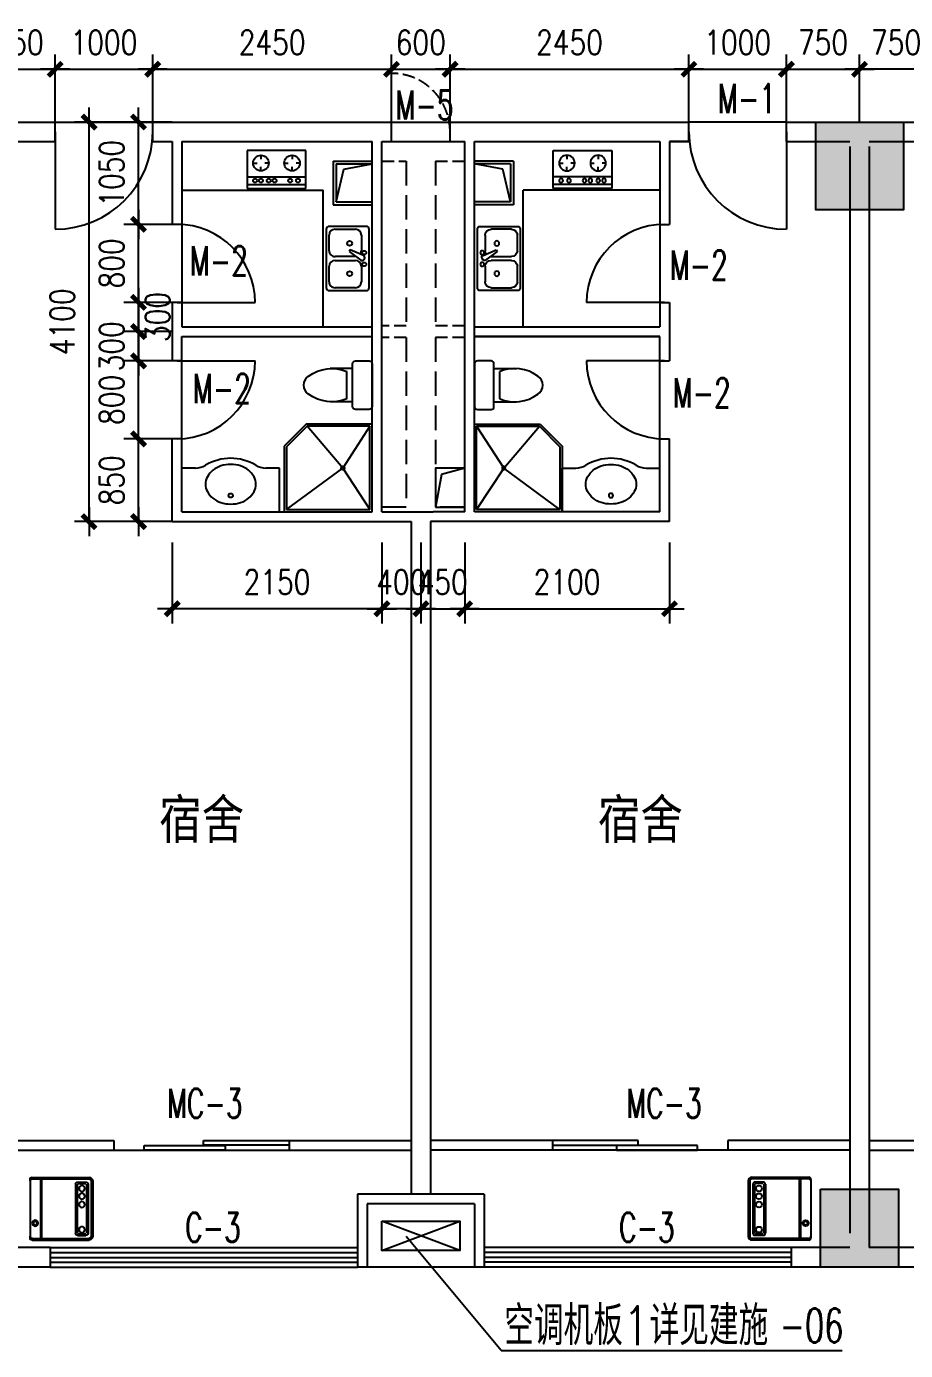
# Model space of a CAD drawing. Extents: x -357449 to -117302, y 127569 to 244935.
# Drawn here: x -304815 to -295799, y 206586 to 220173 of the extents above; entities that cross this region are included whole.
import ezdxf
from ezdxf.enums import TextEntityAlignment as Align

# ---------------------------------------------------------------- set-up
doc = ezdxf.new("R2010")
doc.units = 0
doc.header["$MEASUREMENT"] = 0
doc.linetypes.add('DASH', pattern=[0.35, 0.25, -0.1])
doc.layers.get('0').update_dxf_attribs({"linetype": 'CONTINUOUS'})
doc.layers.get('DEFPOINTS').update_dxf_attribs({"linetype": 'CONTINUOUS'})
for name, color, linetype in [('1', 8, 'CONTINUOUS'), ('COLUMN', 4, 'CONTINUOUS'), ('DIM', 7, 'CONTINUOUS'), ('F', 31, 'CONTINUOUS'), ('JAJU', 8, 'CONTINUOUS'), ('WALL', 1, 'CONTINUOUS'), ('WINDOW', 4, 'CONTINUOUS'), ('WINDOWS', 4, 'CONTINUOUS'), ('阳台', 4, 'CONTINUOUS')]:
    doc.layers.add(name, color=color, linetype=linetype)
doc.layers.add('AXIS', color=3, linetype='CONTINUOUS', lineweight=9)
doc.styles.add('_HZTXT', font='txt.shx', dxfattribs={"bigfont": 'fs.shx'})
doc.styles.add('CHINA', font='SimSun.ttf', dxfattribs={"width": 0.85, "height": 150})
doc.styles.add('DIM_FONT', font='SIMPLEX.shx', dxfattribs={"width": 0.8})
doc.styles.add('FS', font='txt.shx', dxfattribs={"width": 0.66, "height": 150, "bigfont": 'fs.shx'})
doc.dimstyles.new('DIMN-200', dxfattribs={"dimtxt": 300, "dimasz": 1, "dimexe": 250, "dimexo": 0, "dimgap": 150, "dimtad": 1, "dimdec": 0, "dimdsep": 46, "dimtxsty": 'DIM_FONT', "dimblk": '_DIMX', "dimcen": 2.5, "dimclrd": 256, "dimclre": 256, "dimclrt": 4, "dimadec": 0, "dimazin": 0, "dimtfac": 1, "dimtdec": 0, "dimtix": 1, "dimtmove": 2, "dimatfit": 3, "dimldrblk": '_DIMX', "dimfxl": 0, "dimtolj": 1, "dimtzin": 0, "dimarcsym": 0})
doc.dimstyles.get("Standard").update_dxf_attribs({"dimtxt": 375, "dimasz": 1, "dimexe": 150, "dimexo": 0, "dimgap": 200, "dimtad": 1, "dimdec": 0, "dimzin": 0, "dimdsep": 46, "dimtxsty": 'DIM_FONT', "dimblk1": '_DIMX', "dimblk2": '_DIMX', "dimsah": 1, "dimcen": 200, "dimclrd": 256, "dimclre": 256, "dimclrt": 4, "dimadec": 0, "dimazin": 0, "dimtfac": 1, "dimtdec": 0, "dimtix": 1, "dimtmove": 2, "dimatfit": 3, "dimldrblk": '_DIMX', "dimfxl": 0, "dimtolj": 1, "dimtzin": 0, "dimarcsym": 0})

# ---------------------------------------------------------------- blocks, each defined once
blk = doc.blocks.new('_DIMX')
blk.add_line((-150, 0), (150, 0))
at = {"const_width": 50}
blk.add_lwpolyline([(-70, -70), (70, 70)], dxfattribs=at)
blk = doc.blocks.new('*D103')
at = {"linetype": 'ByBlock'}
for p, q in [((-291504, 215272), (-291504, 214443)), ((-291104, 215272), (-291104, 214443)), ((-291505, 214593), (-291506, 214593)), ((-291104, 214593), (-291504, 214593)), ((-291103, 214593), (-291102, 214593))]:
    blk.add_line(p, q, dxfattribs=at)
at = {"layer": 'DEFPOINTS', "color": 0, "linetype": 'ByBlock'}
for p in [(-291504, 215272), (-291104, 215272), (-291504, 214593)]:
    blk.add_point(p, dxfattribs=at)
at = {"linetype": 'ByBlock'}
blk.add_blockref('_DIMX', (-291504, 214593), dxfattribs=at)
at = {"linetype": 'ByBlock', "rotation": 180}
blk.add_blockref('_DIMX', (-291104, 214593), dxfattribs=at)
at = {"color": 4, "linetype": 'ByBlock', "insert": (-291304, 214868), "char_height": 250, "attachment_point": 5, "style": 'DIM_FONT'}
blk.add_mtext('\\A1;400', dxfattribs=at)
blk = doc.blocks.new('*D104')
at = {"linetype": 'ByBlock'}
for p, q in [((-291104, 215272), (-291104, 214443)), ((-290654, 215272), (-290654, 214443)), ((-291105, 214593), (-291106, 214593)), ((-291104, 214593), (-290654, 214593)), ((-290653, 214593), (-290652, 214593))]:
    blk.add_line(p, q, dxfattribs=at)
at = {"layer": 'DEFPOINTS', "color": 0, "linetype": 'ByBlock'}
for p in [(-291104, 215272), (-290654, 215272), (-290654, 214593)]:
    blk.add_point(p, dxfattribs=at)
at = {"linetype": 'ByBlock'}
blk.add_blockref('_DIMX', (-291104, 214593), dxfattribs=at)
at = {"linetype": 'ByBlock', "rotation": 180}
blk.add_blockref('_DIMX', (-290654, 214593), dxfattribs=at)
at = {"color": 4, "linetype": 'ByBlock', "insert": (-290879, 214868), "char_height": 250, "attachment_point": 5, "style": 'DIM_FONT'}
blk.add_mtext('\\A1;450', dxfattribs=at)
blk = doc.blocks.new('*D110')
at = {"linetype": 'ByBlock'}
for p, q in [((-291404, 219587), (-291404, 220279)), ((-290804, 219587), (-290804, 220279)), ((-291405, 220129), (-291406, 220129)), ((-291404, 220129), (-290804, 220129)), ((-290803, 220129), (-290802, 220129))]:
    blk.add_line(p, q, dxfattribs=at)
at = {"layer": 'DEFPOINTS', "color": 0, "linetype": 'ByBlock'}
for p in [(-290804, 220129), (-291404, 219587), (-290804, 219587)]:
    blk.add_point(p, dxfattribs=at)
at = {"linetype": 'ByBlock'}
blk.add_blockref('_DIMX', (-291404, 220129), dxfattribs=at)
at = {"linetype": 'ByBlock', "rotation": 180}
blk.add_blockref('_DIMX', (-290804, 220129), dxfattribs=at)
at = {"color": 4, "linetype": 'ByBlock', "insert": (-291104, 220404), "char_height": 250, "attachment_point": 5, "style": 'DIM_FONT'}
blk.add_mtext('\\A1;600', dxfattribs=at)
blk = doc.blocks.new('A$C5E2968BE')
for p, q in [((0, 606), (0, 38)), ((16, 606), (16, 38)), ((622, 643), (38, 643)), ((622, 627), (38, 627)), ((48, 573), (48, 70)), ((64, 573), (64, 70)), ((155, 595), (70, 595)), ((155, 579), (70, 579)), ((161, 573), (161, 70)), ((177, 573), (177, 70)), ((525, 627), (525, 16)), ((536, 627), (536, 16)), ((643, 622), (643, 21)), ((622, 16), (38, 16)), ((622, 0), (38, 0)), ((155, 64), (70, 64)), ((155, 48), (70, 48))]:
    blk.add_line(p, q)
for centre, radius in [((111, 529), 30), ((111, 449), 30), ((111, 364), 30), ((590, 173), 30), ((590, 173), 19.3), ((111, 106), 30)]:
    blk.add_circle(centre, radius)
for centre, radius, start, end in [((38, 606), 37.5, 90, 180), ((38, 606), 21.4, 90, 180), ((70, 573), 21.4, 90, 180), ((155, 573), 21.4, 0, 90), ((622, 622), 21.4, 0, 90), ((622, 606), 21.4, 0, 90), ((38, 38), 37.5, 180, 270), ((38, 38), 21.4, 180, 270), ((70, 70), 21.4, 180, 270), ((155, 70), 21.4, 270, 0), ((622, 38), 21.4, 270, 0), ((622, 21), 21.4, 270, 0)]:
    blk.add_arc(centre, radius, start, end)
blk = doc.blocks.new('*D370')
at = {"linetype": 'ByBlock'}
for p, q in [((-293654, 219587), (-294149, 219587)), ((-293999, 218538), (-293999, 219586)), ((-293654, 218537), (-294149, 218537))]:
    blk.add_line(p, q, dxfattribs=at)
at = {"layer": 'DEFPOINTS', "color": 0, "linetype": 'ByBlock'}
for p in [(-293999, 219587), (-293654, 219587), (-293654, 218537)]:
    blk.add_point(p, dxfattribs=at)
at = {"linetype": 'ByBlock'}
for p, rotation in [((-293999, 219587), 90), ((-293999, 218537), 270)]:
    blk.add_blockref('_DIMX', p, dxfattribs=dict(at, rotation=rotation))
at = {"color": 4, "linetype": 'ByBlock', "insert": (-294274, 219062), "char_height": 250, "attachment_point": 5, "rotation": 90, "style": 'DIM_FONT'}
blk.add_mtext('\\A1;1050', dxfattribs=at)
blk = doc.blocks.new('*D101')
at = {"linetype": 'ByBlock'}
for p, q in [((-293654, 219587), (-294657, 219587)), ((-294507, 215488), (-294507, 219586)), ((-293654, 215487), (-294657, 215487))]:
    blk.add_line(p, q, dxfattribs=at)
at = {"layer": 'DEFPOINTS', "color": 0, "linetype": 'ByBlock'}
for p in [(-294507, 219587), (-293654, 219587), (-293654, 215487)]:
    blk.add_point(p, dxfattribs=at)
at = {"linetype": 'ByBlock'}
for p, rotation in [((-294507, 219587), 90), ((-294507, 215487), 270)]:
    blk.add_blockref('_DIMX', p, dxfattribs=dict(at, rotation=rotation))
at = {"color": 4, "linetype": 'ByBlock', "insert": (-294782, 217537), "char_height": 250, "attachment_point": 5, "rotation": 90, "style": 'DIM_FONT'}
blk.add_mtext('\\A1;4100', dxfattribs=at)
blk = doc.blocks.new('*D369')
at = {"linetype": 'ByBlock'}
for p, q in [((-293654, 218537), (-294149, 218537)), ((-293999, 218538), (-293999, 218539)), ((-293999, 217737), (-293999, 218537)), ((-293654, 217737), (-294149, 217737)), ((-293999, 217736), (-293999, 217735))]:
    blk.add_line(p, q, dxfattribs=at)
at = {"layer": 'DEFPOINTS', "color": 0, "linetype": 'ByBlock'}
for p in [(-293999, 218537), (-293654, 218537), (-293654, 217737)]:
    blk.add_point(p, dxfattribs=at)
at = {"linetype": 'ByBlock'}
for p, rotation in [((-293999, 218537), 270), ((-293999, 217737), 90)]:
    blk.add_blockref('_DIMX', p, dxfattribs=dict(at, rotation=rotation))
at = {"color": 4, "linetype": 'ByBlock', "insert": (-294274, 218137), "char_height": 250, "attachment_point": 5, "rotation": 90, "style": 'DIM_FONT'}
blk.add_mtext('\\A1;800', dxfattribs=at)
blk = doc.blocks.new('*D368')
at = {"linetype": 'ByBlock'}
for p, q in [((-293654, 217737), (-294149, 217737)), ((-293999, 217738), (-293999, 217739)), ((-293999, 217437), (-293999, 217737)), ((-293999, 217437), (-293999, 217737)), ((-293654, 217437), (-294149, 217437)), ((-293999, 217436), (-293999, 217435))]:
    blk.add_line(p, q, dxfattribs=at)
at = {"layer": 'DEFPOINTS', "color": 0, "linetype": 'ByBlock'}
for p in [(-293999, 217737), (-293654, 217737), (-293654, 217437)]:
    blk.add_point(p, dxfattribs=at)
at = {"linetype": 'ByBlock'}
for p, rotation in [((-293999, 217737), 270), ((-293999, 217437), 90)]:
    blk.add_blockref('_DIMX', p, dxfattribs=dict(at, rotation=rotation))
at = {"color": 4, "linetype": 'ByBlock', "insert": (-293804, 217587), "char_height": 250, "attachment_point": 5, "rotation": 90, "style": 'DIM_FONT'}
blk.add_mtext('\\A1;300', dxfattribs=at)
blk = doc.blocks.new('*D367')
at = {"linetype": 'ByBlock'}
for p, q in [((-293654, 217437), (-294149, 217437)), ((-293999, 217438), (-293999, 217439)), ((-293999, 217137), (-293999, 217437)), ((-293654, 217137), (-294149, 217137)), ((-293999, 217136), (-293999, 217135))]:
    blk.add_line(p, q, dxfattribs=at)
at = {"layer": 'DEFPOINTS', "color": 0, "linetype": 'ByBlock'}
for p in [(-293999, 217437), (-293654, 217437), (-293654, 217137)]:
    blk.add_point(p, dxfattribs=at)
at = {"linetype": 'ByBlock'}
for p, rotation in [((-293999, 217437), 270), ((-293999, 217137), 90)]:
    blk.add_blockref('_DIMX', p, dxfattribs=dict(at, rotation=rotation))
at = {"color": 4, "linetype": 'ByBlock', "insert": (-294274, 217287), "char_height": 250, "attachment_point": 5, "rotation": 90, "style": 'DIM_FONT'}
blk.add_mtext('\\A1;300', dxfattribs=at)
blk = doc.blocks.new('*D366')
at = {"linetype": 'ByBlock'}
for p, q in [((-293654, 217137), (-294149, 217137)), ((-293999, 217138), (-293999, 217139)), ((-293999, 216337), (-293999, 217137)), ((-293654, 216337), (-294149, 216337)), ((-293999, 216336), (-293999, 216335))]:
    blk.add_line(p, q, dxfattribs=at)
at = {"layer": 'DEFPOINTS', "color": 0, "linetype": 'ByBlock'}
for p in [(-293999, 217137), (-293654, 217137), (-293654, 216337)]:
    blk.add_point(p, dxfattribs=at)
at = {"linetype": 'ByBlock'}
for p, rotation in [((-293999, 217137), 270), ((-293999, 216337), 90)]:
    blk.add_blockref('_DIMX', p, dxfattribs=dict(at, rotation=rotation))
at = {"color": 4, "linetype": 'ByBlock', "insert": (-294274, 216737), "char_height": 250, "attachment_point": 5, "rotation": 90, "style": 'DIM_FONT'}
blk.add_mtext('\\A1;800', dxfattribs=at)
blk = doc.blocks.new('*D365')
at = {"linetype": 'ByBlock'}
for p, q in [((-293654, 216337), (-294149, 216337)), ((-293999, 215488), (-293999, 216336)), ((-293654, 215487), (-294149, 215487))]:
    blk.add_line(p, q, dxfattribs=at)
at = {"layer": 'DEFPOINTS', "color": 0, "linetype": 'ByBlock'}
for p in [(-293999, 216337), (-293654, 216337), (-293654, 215487)]:
    blk.add_point(p, dxfattribs=at)
at = {"linetype": 'ByBlock'}
for p, rotation in [((-293999, 216337), 90), ((-293999, 215487), 270)]:
    blk.add_blockref('_DIMX', p, dxfattribs=dict(at, rotation=rotation))
at = {"color": 4, "linetype": 'ByBlock', "insert": (-294274, 215912), "char_height": 250, "attachment_point": 5, "rotation": 90, "style": 'DIM_FONT'}
blk.add_mtext('\\A1;850', dxfattribs=at)
blk = doc.blocks.new('*D102')
at = {"linetype": 'ByBlock'}
for p, q in [((-293654, 215272), (-293654, 214443)), ((-291504, 215272), (-291504, 214443)), ((-291505, 214593), (-293653, 214593))]:
    blk.add_line(p, q, dxfattribs=at)
at = {"layer": 'DEFPOINTS', "color": 0, "linetype": 'ByBlock'}
for p in [(-293654, 215272), (-291504, 215272), (-293654, 214593)]:
    blk.add_point(p, dxfattribs=at)
at = {"linetype": 'ByBlock', "rotation": 180}
blk.add_blockref('_DIMX', (-293654, 214593), dxfattribs=at)
at = {"linetype": 'ByBlock'}
blk.add_blockref('_DIMX', (-291504, 214593), dxfattribs=at)
at = {"color": 4, "linetype": 'ByBlock', "insert": (-292579, 214868), "char_height": 250, "attachment_point": 5, "style": 'DIM_FONT'}
blk.add_mtext('\\A1;2150', dxfattribs=at)
blk = doc.blocks.new('A$C54757736')
for p, q in [((0, 410), (0, 30)), ((630, 440), (30, 440)), ((660, 30), (660, 410)), ((30, 90), (30, 300)), ((90, 360), (250, 360)), ((299, 382), (241, 246)), ((259, 236), (347, 355)), ((310, 299), (310, 90)), ((328, 393), (342, 385)), ((350, 90), (350, 300)), ((410, 360), (570, 360)), ((630, 300), (630, 90)), ((241, 246), (259, 236)), ((250, 30), (90, 30)), ((570, 30), (410, 30)), ((30, 0), (630, 0))]:
    blk.add_line(p, q)
for centre, radius in [((270, 390), 20), ((390, 390), 20), ((175, 240), 25), ((485, 240), 25)]:
    blk.add_circle(centre, radius)
for centre, radius, start, end in [((30, 410), 30, 90, 180), ((630, 410), 30, 360, 90), ((90, 300), 60, 90, 180), ((250, 300), 60, 56.607, 90), ((318, 375), 20, 60, 159.4623), ((332, 367), 20, 320.5377, 60), ((410, 300), 60, 90, 180), ((570, 300), 60, 360, 90), ((30, 30), 30, 180, 270), ((90, 90), 60, 180, 270), ((250, 90), 60, 270, 360), ((410, 90), 60, 180, 270), ((570, 90), 60, 270, 360), ((630, 30), 30, 270, 360)]:
    blk.add_arc(centre, radius, start, end)
blk = doc.blocks.new('A$C571F03B5')
for p, q in [((0, 470), (0, 30)), ((170, 500), (30, 500)), ((200, 30), (200, 470)), ((200, 420), (430, 420)), ((260, 110), (260, 390)), ((30, 0), (170, 0)), ((200, 80), (430, 80))]:
    blk.add_line(p, q)
for centre, radius, start, end in [((30, 470), 30, 90, 180), ((170, 470), 30, 0, 90), ((413, 23), 398, 53.3619, 112.5495), ((590, 250), 110, 303.4509, 56.5491), ((413, 477), 398, 247.4505, 306.6381), ((30, 30), 30, 180, 270), ((170, 30), 30, 270, 0)]:
    blk.add_arc(centre, radius, start, end)
at = {"style": 'DIM_FONT', "text_generation_flag": 4, "width": 0.8, "flags": 9}
for tag in ['YSIZE', 'XSIZE']:
    blk.add_attdef(tag, (0, 250), '', height=0.5, rotation=90, dxfattribs=at)
blk = doc.blocks.new('A$C6F837C5C')
at = {"layer": '1'}
blk.add_lwpolyline([(259, 407, 0.078966), (157, 391, 0.088152), (76, 347, 0.105269), (19, 279, 0.121685), (0, 203, 0.121685), (19, 128, 0.105269), (76, 60, 0.088152), (157, 16, 0.078966), (259, 0, 0.078966), (360, 16, 0.088152), (441, 60, 0.105269), (498, 128, 0.121685), (517, 203, 0.121685), (498, 279, 0.105269), (441, 347, 0.088152), (360, 391, 0.078966)], format="xyb", close=True, dxfattribs=at)
blk.add_circle((259, 88), 22, dxfattribs=at)
blk = doc.blocks.new('A$C58910DAE')
for p, q in [((0, 600), (0, 0)), ((390, 600), (0, 600)), ((270, 0), (270, 600)), ((350, 0), (350, 600)), ((390, 0), (390, 600)), ((50, 460), (90, 460)), ((130, 540), (130, 500)), ((130, 380), (130, 420)), ((210, 460), (170, 460)), ((50, 140), (90, 140)), ((130, 220), (130, 180)), ((210, 140), (170, 140)), ((0, 0), (390, 0)), ((130, 60), (130, 100))]:
    blk.add_line(p, q)
for centre, radius in [((130, 460), 80), ((310, 520), 20), ((310, 440), 20), ((310, 280), 20), ((130, 140), 80), ((310, 220), 20), ((310, 140), 20), ((310, 80), 20)]:
    blk.add_circle(centre, radius)
blk = doc.blocks.new('A$C13156595')
for p, q in [((900, 900), (0, 900)), ((0, 900), (0, 0)), ((877, 877), (22, 877)), ((22, 877), (22, 22)), ((300, 450), (22, 877)), ((877, 877), (300, 450)), ((877, 234), (877, 877)), ((900, 225), (900, 900)), ((22, 22), (300, 450)), ((300, 450), (666, 22)), ((666, 22), (877, 234)), ((675, 0), (900, 225)), ((0, 0), (675, 0)), ((22, 22), (666, 22))]:
    blk.add_line(p, q)
blk.add_circle((300, 450), 18.7)
blk = doc.blocks.new('*D106')
at = {"linetype": 'ByBlock'}
for p, q in [((-295604, 219587), (-295604, 220279)), ((-294854, 219587), (-294854, 220279)), ((-295605, 220129), (-295606, 220129)), ((-295604, 220129), (-294854, 220129)), ((-294853, 220129), (-294852, 220129))]:
    blk.add_line(p, q, dxfattribs=at)
at = {"layer": 'DEFPOINTS', "color": 0, "linetype": 'ByBlock'}
for p in [(-294854, 220129), (-295604, 219587), (-294854, 219587)]:
    blk.add_point(p, dxfattribs=at)
at = {"linetype": 'ByBlock'}
blk.add_blockref('_DIMX', (-295604, 220129), dxfattribs=at)
at = {"linetype": 'ByBlock', "rotation": 180}
blk.add_blockref('_DIMX', (-294854, 220129), dxfattribs=at)
at = {"color": 4, "linetype": 'ByBlock', "insert": (-295229, 220404), "char_height": 250, "attachment_point": 5, "style": 'DIM_FONT'}
blk.add_mtext('\\A1;750', dxfattribs=at)
blk = doc.blocks.new('*D109')
at = {"linetype": 'ByBlock'}
for p, q in [((-294854, 219587), (-294854, 220279)), ((-293854, 219587), (-293854, 220279)), ((-294853, 220129), (-293855, 220129))]:
    blk.add_line(p, q, dxfattribs=at)
at = {"layer": 'DEFPOINTS', "color": 0, "linetype": 'ByBlock'}
for p in [(-293854, 220129), (-294854, 219587), (-293854, 219587)]:
    blk.add_point(p, dxfattribs=at)
at = {"linetype": 'ByBlock', "rotation": 180}
blk.add_blockref('_DIMX', (-294854, 220129), dxfattribs=at)
at = {"linetype": 'ByBlock'}
blk.add_blockref('_DIMX', (-293854, 220129), dxfattribs=at)
at = {"color": 4, "linetype": 'ByBlock', "insert": (-294354, 220404), "char_height": 250, "attachment_point": 5, "style": 'DIM_FONT'}
blk.add_mtext('\\A1;1000', dxfattribs=at)
blk = doc.blocks.new('*D105')
at = {"linetype": 'ByBlock'}
for p, q in [((-293854, 219587), (-293854, 220279)), ((-291404, 219587), (-291404, 220279)), ((-293853, 220129), (-291405, 220129))]:
    blk.add_line(p, q, dxfattribs=at)
at = {"layer": 'DEFPOINTS', "color": 0, "linetype": 'ByBlock'}
for p in [(-291404, 220129), (-293854, 219587), (-291404, 219587)]:
    blk.add_point(p, dxfattribs=at)
at = {"linetype": 'ByBlock', "rotation": 180}
blk.add_blockref('_DIMX', (-293854, 220129), dxfattribs=at)
at = {"linetype": 'ByBlock'}
blk.add_blockref('_DIMX', (-291404, 220129), dxfattribs=at)
at = {"color": 4, "linetype": 'ByBlock', "insert": (-292629, 220404), "char_height": 250, "attachment_point": 5, "style": 'DIM_FONT'}
blk.add_mtext('\\A1;2450', dxfattribs=at)
blk = doc.blocks.new('*D84')
at = {"linetype": 'ByBlock'}
for p, q in [((-290654, 215272), (-290654, 214443)), ((-288554, 215272), (-288554, 214443)), ((-290653, 214593), (-288555, 214593))]:
    blk.add_line(p, q, dxfattribs=at)
at = {"layer": 'DEFPOINTS', "color": 0, "linetype": 'ByBlock'}
for p in [(-290654, 215272), (-288554, 215272), (-288554, 214593)]:
    blk.add_point(p, dxfattribs=at)
at = {"linetype": 'ByBlock', "rotation": 180}
blk.add_blockref('_DIMX', (-290654, 214593), dxfattribs=at)
at = {"linetype": 'ByBlock'}
blk.add_blockref('_DIMX', (-288554, 214593), dxfattribs=at)
at = {"color": 4, "linetype": 'ByBlock', "insert": (-289604, 214868), "char_height": 250, "attachment_point": 5, "style": 'DIM_FONT'}
blk.add_mtext('\\A1;2100', dxfattribs=at)
blk = doc.blocks.new('*D124')
at = {"linetype": 'ByBlock'}
for p, q in [((-287354, 219587), (-287354, 220279)), ((-286604, 219587), (-286604, 220279)), ((-287355, 220129), (-287356, 220129)), ((-287354, 220129), (-286604, 220129)), ((-286603, 220129), (-286602, 220129))]:
    blk.add_line(p, q, dxfattribs=at)
at = {"layer": 'DEFPOINTS', "color": 0, "linetype": 'ByBlock'}
for p in [(-286604, 220129), (-287354, 219587), (-286604, 219587)]:
    blk.add_point(p, dxfattribs=at)
at = {"linetype": 'ByBlock'}
blk.add_blockref('_DIMX', (-287354, 220129), dxfattribs=at)
at = {"linetype": 'ByBlock', "rotation": 180}
blk.add_blockref('_DIMX', (-286604, 220129), dxfattribs=at)
at = {"color": 4, "linetype": 'ByBlock', "insert": (-286979, 220404), "char_height": 250, "attachment_point": 5, "style": 'DIM_FONT'}
blk.add_mtext('\\A1;750', dxfattribs=at)
blk = doc.blocks.new('*D127')
at = {"linetype": 'ByBlock'}
for p, q in [((-286604, 219587), (-286604, 220279)), ((-285854, 219587), (-285854, 220279)), ((-286605, 220129), (-286606, 220129)), ((-285854, 220129), (-286604, 220129)), ((-285853, 220129), (-285852, 220129))]:
    blk.add_line(p, q, dxfattribs=at)
at = {"layer": 'DEFPOINTS', "color": 0, "linetype": 'ByBlock'}
for p in [(-286604, 220129), (-286604, 219587), (-285854, 219587)]:
    blk.add_point(p, dxfattribs=at)
at = {"linetype": 'ByBlock'}
blk.add_blockref('_DIMX', (-286604, 220129), dxfattribs=at)
at = {"linetype": 'ByBlock', "rotation": 180}
blk.add_blockref('_DIMX', (-285854, 220129), dxfattribs=at)
at = {"color": 4, "linetype": 'ByBlock', "insert": (-286229, 220404), "char_height": 250, "attachment_point": 5, "style": 'DIM_FONT'}
blk.add_mtext('\\A1;750', dxfattribs=at)
blk = doc.blocks.new('*D125')
at = {"linetype": 'ByBlock'}
for p, q in [((-288354, 219587), (-288354, 220279)), ((-287354, 219587), (-287354, 220279)), ((-288353, 220129), (-287355, 220129))]:
    blk.add_line(p, q, dxfattribs=at)
at = {"layer": 'DEFPOINTS', "color": 0, "linetype": 'ByBlock'}
for p in [(-287354, 220129), (-288354, 219587), (-287354, 219587)]:
    blk.add_point(p, dxfattribs=at)
at = {"linetype": 'ByBlock', "rotation": 180}
blk.add_blockref('_DIMX', (-288354, 220129), dxfattribs=at)
at = {"linetype": 'ByBlock'}
blk.add_blockref('_DIMX', (-287354, 220129), dxfattribs=at)
at = {"color": 4, "linetype": 'ByBlock', "insert": (-287854, 220404), "char_height": 250, "attachment_point": 5, "style": 'DIM_FONT'}
blk.add_mtext('\\A1;1000', dxfattribs=at)
blk = doc.blocks.new('*D86')
at = {"linetype": 'ByBlock'}
for p, q in [((-290804, 219587), (-290804, 220279)), ((-288354, 219587), (-288354, 220279)), ((-290803, 220129), (-288355, 220129))]:
    blk.add_line(p, q, dxfattribs=at)
at = {"layer": 'DEFPOINTS', "color": 0, "linetype": 'ByBlock'}
for p in [(-288354, 220129), (-290804, 219587), (-288354, 219587)]:
    blk.add_point(p, dxfattribs=at)
at = {"linetype": 'ByBlock', "rotation": 180}
blk.add_blockref('_DIMX', (-290804, 220129), dxfattribs=at)
at = {"linetype": 'ByBlock'}
blk.add_blockref('_DIMX', (-288354, 220129), dxfattribs=at)
at = {"color": 4, "linetype": 'ByBlock', "insert": (-289579, 220404), "char_height": 250, "attachment_point": 5, "style": 'DIM_FONT'}
blk.add_mtext('\\A1;2450', dxfattribs=at)

msp = doc.modelspace()

# ---------------------------------------------------------------- hatches: boundary and pattern name
at = {"layer": 'COLUMN'}
h = msp.add_hatch(color=256, dxfattribs=at)
h.paths.add_polyline_path([(-296270.51, 219191.93), (-296720.51, 219191.93), (-296720.51, 218741.93), (-296270.51, 218741.93)])
h.paths.add_polyline_path([(-296270.51, 218741.93), (-295820.51, 218741.93), (-295820.51, 219191.93), (-296270.51, 219191.93)])
h.paths.add_polyline_path([(-296270.51, 218741.93), (-296270.51, 218291.93), (-295820.51, 218291.93), (-295820.51, 218741.93)])
h.paths.add_polyline_path([(-296270.51, 218741.93), (-296720.51, 218741.93), (-296720.51, 218291.93), (-296270.51, 218291.93)])
msp.add_hatch(color=256, dxfattribs=at).paths.add_polyline_path([(-296670.51, 207441.93), (-295870.51, 207441.93), (-295870.51, 208241.93), (-296670.51, 208241.93)])

# ---------------------------------------------------------------- linework, layer by layer
for q in [(-300921.89, 207754.96), (-296449.55, 206586.49)]:
    msp.add_line((-299947.66, 206586.49), q)
at = {"layer": '1'}
for p, q in [((-301070.51, 218991.93), (-301070.51, 219191.93)), ((-300470.51, 218991.93), (-300470.51, 219191.93)), ((-301670.51, 218791.93), (-301270.51, 218791.93)), ((-301670.51, 218791.93), (-301670.51, 218341.93)), ((-301670.51, 218791.93), (-301670.51, 218791.93)), ((-301640.51, 218761.93), (-301270.51, 218761.93)), ((-301640.51, 218761.93), (-301640.51, 218371.93)), ((-301560.45, 218707.49), (-301270.51, 218761.93)), ((-299820.51, 218791.93), (-300220.51, 218791.93)), ((-299850.51, 218761.93), (-300220.51, 218761.93)), ((-299930.57, 218707.49), (-300220.51, 218761.93)), ((-299850.51, 218761.93), (-299850.51, 218371.93)), ((-299820.51, 218791.93), (-299820.51, 218341.93)), ((-301640.51, 218371.93), (-301560.45, 218707.49)), ((-299850.51, 218371.93), (-299930.57, 218707.49)), ((-303220.51, 218491.93), (-301770.51, 218491.93)), ((-301770.51, 217091.93), (-301770.51, 218491.93)), ((-299720.51, 217091.93), (-299720.51, 218491.93)), ((-298320.51, 218491.93), (-299720.51, 218491.93)), ((-301670.51, 218341.93), (-301270.51, 218341.93)), ((-301640.51, 218371.93), (-301270.51, 218371.93)), ((-299850.51, 218371.93), (-300220.51, 218371.93)), ((-299820.51, 218341.93), (-300220.51, 218341.93)), ((-303081.07, 215641.93), (-303220.51, 215641.93)), ((-302220.51, 215641.93), (-302359.96, 215641.93)), ((-302220.51, 215191.93), (-302220.51, 215641.93)), ((-299320.51, 215191.93), (-299320.51, 215641.93)), ((-299320.51, 215641.93), (-299181.07, 215641.93)), ((-298459.96, 215641.93), (-298320.51, 215641.93)), ((-300370.51, 207613.2), (-301170.51, 207913.2)), ((-301170.51, 207613.2), (-300370.51, 207913.2))]:
    msp.add_line(p, q, dxfattribs=at)
msp.add_lwpolyline([(-301170.51, 207913.2), (-300370.51, 207913.2), (-300370.51, 207613.2), (-301170.51, 207613.2)], close=True, dxfattribs=at)
for centre, radius, start, end in [((-303081.07, 215841.93), 200, 270, 301.002719), ((-302720.51, 215241.93), 500, 58.997281, 121.002719), ((-302359.96, 215841.93), 200, 238.997281, 270), ((-299181.07, 215841.93), 200, 270, 301.002719), ((-298820.51, 215241.93), 500, 58.997281, 121.002719), ((-298459.96, 215841.93), 200, 238.997281, 270)]:
    msp.add_arc(centre, radius, start, end, dxfattribs=at)
at = {"layer": 'COLUMN'}
for points in [[(-296720.51, 219191.93), (-295820.51, 219191.93), (-295820.51, 218291.93), (-296720.51, 218291.93)], [(-296670.51, 208241.93), (-295870.51, 208241.93), (-295870.51, 207441.93), (-296670.51, 207441.93)]]:
    msp.add_lwpolyline(points, close=True, dxfattribs=at)
at = {"layer": 'JAJU', "color": 8}
for p, q in [((-304570.51, 207641.93), (-301420.51, 207641.93)), ((-296970.51, 207641.93), (-300120.51, 207641.93)), ((-304570.51, 207591.93), (-301420.51, 207591.93)), ((-296970.51, 207591.93), (-300120.51, 207591.93))]:
    msp.add_line(p, q, dxfattribs=at)
at = {"layer": 'WALL'}
for p, q in [((-306020.51, 219191.93), (-304495.51, 219191.93)), ((-304520.51, 218991.93), (-304520.51, 219191.93)), ((-303520.51, 219191.93), (-298020.51, 219191.93)), ((-303520.51, 218991.93), (-303520.51, 219191.93)), ((-298020.51, 218991.93), (-298020.51, 219191.93)), ((-297020.51, 218991.93), (-297020.51, 219191.93)), ((-297020.51, 219191.93), (-295495.51, 219191.93)), ((-305170.51, 218991.93), (-304520.51, 218991.93)), ((-303520.51, 218991.93), (-303320.51, 218991.93)), ((-303320.51, 218991.93), (-303320.51, 218141.93)), ((-303220.51, 218991.93), (-303220.51, 218141.93)), ((-303220.51, 218991.93), (-301270.51, 218991.93)), ((-301270.51, 215191.93), (-301270.51, 218991.93)), ((-301170.51, 218991.93), (-300320.51, 218991.93)), ((-301170.51, 215191.93), (-301170.51, 218991.93)), ((-300320.51, 215191.93), (-300320.51, 218991.93)), ((-300220.51, 215191.93), (-300220.51, 218991.93)), ((-300220.51, 218991.93), (-298320.51, 218991.93)), ((-298320.51, 218991.93), (-298320.51, 218141.93)), ((-298220.51, 218991.93), (-298020.51, 218991.93)), ((-298020.51, 218991.93), (-298220.51, 218991.93)), ((-298220.51, 218991.93), (-298220.51, 218141.93)), ((-297020.51, 218991.93), (-296370.51, 218991.93)), ((-296370.51, 218941.93), (-296370.51, 207791.93)), ((-296170.51, 218991.93), (-295520.51, 218991.93)), ((-296170.51, 218941.93), (-296170.51, 207641.93)), ((-303220.51, 218141.93), (-303320.51, 218141.93)), ((-298320.51, 218141.93), (-298220.51, 218141.93)), ((-303320.51, 217341.93), (-303320.51, 216741.93)), ((-303220.51, 217341.93), (-303320.51, 217341.93)), ((-303220.51, 217341.93), (-303220.51, 217091.93)), ((-298320.51, 217341.93), (-298320.51, 217091.93)), ((-298320.51, 217341.93), (-298220.51, 217341.93)), ((-298220.51, 217341.93), (-298220.51, 216741.93)), ((-303220.51, 217091.93), (-301270.51, 217091.93)), ((-303220.51, 216741.93), (-303220.51, 216991.93)), ((-303220.51, 216991.93), (-301270.51, 216991.93)), ((-300220.51, 217091.93), (-298320.51, 217091.93)), ((-298320.51, 216991.93), (-300220.51, 216991.93)), ((-300220.51, 216991.93), (-298320.51, 216991.93)), ((-298320.51, 216741.93), (-298320.51, 216991.93)), ((-303220.51, 216741.93), (-303320.51, 216741.93)), ((-298320.51, 216741.93), (-298220.51, 216741.93)), ((-303320.51, 215091.93), (-303320.51, 215941.93)), ((-303220.51, 215941.93), (-303320.51, 215941.93)), ((-303220.51, 215191.93), (-303220.51, 215941.93)), ((-298320.51, 215191.93), (-298320.51, 215941.93)), ((-298320.51, 215941.93), (-298220.51, 215941.93)), ((-298220.51, 215091.93), (-298220.51, 215941.93)), ((-303320.51, 215091.93), (-300870.51, 215091.93)), ((-303220.51, 215191.93), (-301270.51, 215191.93)), ((-301170.51, 215191.93), (-300645.51, 215191.93)), ((-300870.51, 215091.93), (-300870.51, 208191.93)), ((-300670.51, 215091.93), (-300670.51, 208191.93)), ((-298220.51, 215091.93), (-300670.51, 215091.93)), ((-300320.51, 215191.93), (-300645.51, 215191.93)), ((-298320.51, 215191.93), (-300220.51, 215191.93)), ((-300120.51, 208191.93), (-301420.51, 208191.93)), ((-301420.51, 208191.93), (-301420.51, 207441.93)), ((-300120.51, 208191.93), (-300120.51, 207441.93)), ((-300220.51, 208091.93), (-301320.51, 208091.93)), ((-301320.51, 208091.93), (-301320.51, 207441.93)), ((-300220.51, 208091.93), (-300220.51, 207441.93)), ((-304570.51, 207641.93), (-305170.51, 207641.93)), ((-304570.51, 207641.93), (-304570.51, 207441.93)), ((-296370.51, 207641.93), (-296970.51, 207641.93)), ((-296970.51, 207641.93), (-296970.51, 207441.93)), ((-295570.51, 207641.93), (-296170.51, 207641.93)), ((-304570.51, 207441.93), (-305970.51, 207441.93)), ((-304570.51, 207441.93), (-305670.51, 207441.93)), ((-301320.51, 207441.93), (-301420.51, 207441.93)), ((-300120.51, 207441.93), (-300220.51, 207441.93)), ((-295570.51, 207441.93), (-296970.51, 207441.93)), ((-295570.51, 207441.93), (-296670.51, 207441.93))]:
    msp.add_line(p, q, dxfattribs=at)
at = {"layer": 'WINDOW'}
for p, q in [((-303920.51, 208641.93), (-302120.51, 208641.93)), ((-297620.51, 208641.93), (-299420.51, 208641.93))]:
    msp.add_line(p, q, dxfattribs=at)
at = {"layer": 'WINDOWS'}
for p, q in [((-304520.51, 219191.93), (-303520.51, 219191.93)), ((-297020.51, 219191.93), (-298020.51, 219191.93)), ((-304520.51, 219091.93), (-304520.51, 218091.93)), ((-297020.51, 219091.93), (-297020.51, 218091.93)), ((-303220.51, 218141.93), (-303220.51, 217341.93)), ((-298320.51, 218141.93), (-298320.51, 217341.93)), ((-303270.51, 217341.93), (-302470.51, 217341.93)), ((-298270.51, 217341.93), (-299070.51, 217341.93)), ((-303270.51, 216741.93), (-302470.51, 216741.93)), ((-303220.51, 215941.93), (-303220.51, 216741.93)), ((-298270.51, 216741.93), (-299070.51, 216741.93)), ((-298320.51, 215941.93), (-298320.51, 216741.93)), ((-300320.51, 215641.93), (-300557.41, 215576.21)), ((-300557.41, 215576.21), (-300620.51, 215241.93)), ((-305170.51, 208741.93), (-303920.51, 208741.93)), ((-303920.51, 208741.93), (-303920.51, 208641.93)), ((-302120.51, 208741.93), (-300870.51, 208741.93)), ((-302120.51, 208741.93), (-302120.51, 208641.93)), ((-299420.51, 208741.93), (-300670.51, 208741.93)), ((-299420.51, 208741.93), (-299420.51, 208641.93)), ((-297620.51, 208741.93), (-297620.51, 208641.93)), ((-296370.51, 208741.93), (-297620.51, 208741.93)), ((-296170.51, 208741.93), (-294920.51, 208741.93)), ((-305170.51, 208641.93), (-303920.51, 208641.93)), ((-302120.51, 208641.93), (-300870.51, 208641.93)), ((-299420.51, 208641.93), (-300670.51, 208641.93)), ((-296370.51, 208641.93), (-297620.51, 208641.93)), ((-296170.51, 208641.93), (-294920.51, 208641.93)), ((-304570.51, 207541.93), (-301420.51, 207541.93)), ((-304570.51, 207491.93), (-301420.51, 207491.93)), ((-296970.51, 207541.93), (-300120.51, 207541.93)), ((-296970.51, 207491.93), (-300120.51, 207491.93)), ((-304570.51, 207441.93), (-301420.51, 207441.93)), ((-300220.51, 207441.93), (-301320.51, 207441.93)), ((-296970.51, 207441.93), (-300120.51, 207441.93))]:
    msp.add_line(p, q, dxfattribs=at)
for points in [[(-300620.51, 215241.93), (-300320.51, 215241.93), (-300320.51, 215641.93), (-300620.51, 215641.93)], [(-303608.19, 208690.66), (-302778.05, 208690.66), (-302778.05, 208641.93), (-303608.19, 208641.93)], [(-303000.2, 208741.93), (-302120.51, 208741.93), (-302120.51, 208693.19), (-303000.2, 208693.19)], [(-298540.82, 208741.93), (-299420.51, 208741.93), (-299420.51, 208693.19), (-298540.82, 208693.19)], [(-297932.84, 208690.66), (-298762.97, 208690.66), (-298762.97, 208641.93), (-297932.84, 208641.93)]]:
    msp.add_lwpolyline(points, close=True, dxfattribs=at)
for centre, radius, start, end in [((-304520.51, 219091.93), 1000, 270, 0), ((-297020.51, 219091.93), 1000, 180, 270), ((-303270.51, 217341.93), 800, 0, 90), ((-298270.51, 217341.93), 800, 90, 180), ((-303270.51, 216741.93), 800, 270, 0), ((-298270.51, 216741.93), 800, 180, 270)]:
    msp.add_arc(centre, radius, start, end, dxfattribs=at)
at = {"layer": '阳台', "color": 8, "linetype": 'DASH', "ltscale": 500}
for p, q in [((-301070.51, 219091.93), (-301070.51, 219691.93)), ((-301170.51, 218791.93), (-300920.51, 218791.93)), ((-300620.51, 218791.93), (-300320.51, 218791.93)), ((-300920.51, 217101.93), (-301170.51, 217101.93)), ((-300920.51, 216981.93), (-301170.51, 216981.93)), ((-300320.51, 217101.93), (-300620.51, 217101.93)), ((-300320.51, 216981.93), (-300620.51, 216981.93))]:
    msp.add_line(p, q, dxfattribs=at)
at = {"layer": '阳台', "color": 8, "linetype": 'DASH', "ltscale": 1000}
for p, q in [((-300920.51, 218791.93), (-300920.51, 217101.93)), ((-300620.51, 218791.93), (-300620.51, 217101.93)), ((-300920.51, 216981.93), (-300920.51, 215241.93)), ((-300620.51, 216981.93), (-300620.51, 215241.93)), ((-300920.51, 215241.93), (-301170.51, 215241.93)), ((-300320.51, 215241.93), (-300620.51, 215241.93))]:
    msp.add_line(p, q, dxfattribs=at)
at = {"layer": '阳台', "color": 8, "linetype": 'DASH', "ltscale": 500}
msp.add_arc((-301070.51, 219091.93), 600, 0, 90, dxfattribs=at)

# ---------------------------------------------------------------- block references
at = {"layer": '1'}
for name, p, rotation in [('A$C58910DAE', (-302550.51, 218901.52), 270), ('A$C54757736', (-301740.51, 218121.93), 270), ('A$C13156595', (-301270.51, 216091.93), 180)]:
    msp.add_blockref(name, p, dxfattribs=dict(at, rotation=rotation))
at = {"layer": '1', "xscale": -1}
for name, p, rotation in [('A$C58910DAE', (-298811.96, 218901.52), 90), ('A$C54757736', (-299750.51, 218121.93), 90), ('A$C13156595', (-300220.51, 216091.93), 180)]:
    msp.add_blockref(name, p, dxfattribs=dict(at, rotation=rotation))
for name, p in [('A$C571F03B5', (-301270.51, 216241.93)), ('A$C6F837C5C', (-298562.01, 215271.93)), ('A$C5E2968BE', (-304135.33, 207720.41))]:
    msp.add_blockref(name, p, dxfattribs=at)
at = {"layer": '1'}
for name, p in [('A$C571F03B5', (-300220.51, 216241.93)), ('A$C6F837C5C', (-302979.01, 215271.93)), ('A$C5E2968BE', (-297413.61, 207720.41))]:
    msp.add_blockref(name, p, dxfattribs=at)

# ---------------------------------------------------------------- texts
at = {"linetype": 'Continuous', "style": '_HZTXT', "width": 0.8}
msp.add_text('空调机板1详见建施', height=400, rotation=0, dxfattribs=at).set_placement((-298560.85, 206841.09), align=Align.MIDDLE_CENTER)
at = {"style": 'FS', "width": 0.66}
msp.add_text('-06', height=350, rotation=0, dxfattribs=at).set_placement((-297088.71, 206667.96))
at = {"layer": 'DIM', "style": 'CHINA', "width": 0.8}
for p in [(-303455.1, 211838.92), (-298955.1, 211838.92)]:
    msp.add_text('宿舍', height=400, dxfattribs=at).set_placement(p)
at = {"layer": 'F', "style": 'FS', "width": 0.66}
for s, p in [('M-1', (-297722.61, 219283.47)), ('M-5', (-301029.94, 219216.96)), ('M-2', (-303138.61, 217618.42)), ('M-2', (-298217.07, 217574.71)), ('M-2', (-303108.1, 216307.58)), ('M-2', (-298186.56, 216263.87)), ('MC-3', (-303372.46, 208972.44)), ('MC-3', (-298662.47, 208972.44)), ('C-3', (-303186.62, 207700.46)), ('C-3', (-298736.62, 207700.46))]:
    msp.add_text(s, height=300, dxfattribs=at).set_placement(p)

# ---------------------------------------------------------------- dimensions: what is measured, and where the dimension line sits
at = {"layer": 'AXIS'}
for p1, p2, distance, picture, middle in [((-305270.51, 219191.93), (-304520.51, 219191.93), 541.79, '*D106', (-304895.51, 220008.72)), ((-304520.51, 219191.93), (-303520.51, 219191.93), 541.79, '*D109', (-304020.51, 220008.72)), ((-303520.51, 219191.93), (-301070.51, 219191.93), 541.79, '*D105', (-302295.51, 220008.72)), ((-301070.51, 219191.93), (-300470.51, 219191.93), 541.79, '*D110', (-300770.51, 220008.72)), ((-300470.51, 219191.93), (-298020.51, 219191.93), 541.79, '*D86', (-299245.51, 220008.72)), ((-298020.51, 219191.93), (-297020.51, 219191.93), 541.79, '*D125', (-297520.51, 220008.72)), ((-297020.51, 219191.93), (-296270.51, 219191.93), 541.79, '*D124', (-296645.51, 220008.72)), ((-295520.51, 219191.93), (-296270.51, 219191.93), -541.79, '*D127', (-295895.51, 220008.72))]:
    dim = msp.add_aligned_dim(p1=p1, p2=p2, distance=distance, dimstyle='DIMN-200', override={"dimtxt": 250, "dimexe": 150, "dimzin": 0, "dimblk1": '_DIMX', "dimblk2": '_DIMX', "dimsah": 1, "dimcen": 200}, dxfattribs=at)
    dim.commit()
    dim.dimension.update_dxf_attribs({"geometry": picture, "text_midpoint": middle, "insert": (-9666.64, -395.33)})
at = {"layer": 'WINDOW'}
for base, p1, p2, picture, middle in [((-303665.41, 219191.93), (-303320.51, 218141.93), (-303320.51, 219191.93), '*D370', (-303940.41, 218666.93)), ((-303665.41, 218141.93), (-303320.51, 217341.93), (-303320.51, 218141.93), '*D369', (-303940.41, 217741.93)), ((-303665.41, 217041.93), (-303320.51, 216741.93), (-303320.51, 217041.93), '*D367', (-303940.41, 216891.93)), ((-303665.41, 216741.93), (-303320.51, 215941.93), (-303320.51, 216741.93), '*D366', (-303940.41, 216341.93)), ((-303665.41, 215941.93), (-303320.51, 215091.93), (-303320.51, 215941.93), '*D365', (-303940.41, 215516.93))]:
    dim = msp.add_linear_dim(base=base, p1=p1, p2=p2, angle=90, dimstyle='Standard', override={"dimtxt": 250, "dimgap": 150, "dimblk": '_DIMX'}, dxfattribs=at)
    dim.commit()
    dim.dimension.update_dxf_attribs({"geometry": picture, "text_midpoint": middle, "insert": (-9666.64, -395.33)})
dim = msp.add_linear_dim(base=(-303665.41, 217341.93), p1=(-303320.51, 217041.93), p2=(-303320.51, 217341.93), angle=90, dimstyle='Standard', override={"dimtxt": 250, "dimgap": 150, "dimblk": '_DIMX'}, dxfattribs=at)
dim.commit()
dim.dimension.update_dxf_attribs({"geometry": '*D368', "text_midpoint": (-303470.3, 217191.93), "dimtype": 128, "insert": (-9666.64, -395.33)})
at = {"layer": 'WINDOWS'}
dim = msp.add_linear_dim(base=(-304174.06, 219191.93), p1=(-303320.51, 215091.93), p2=(-303320.51, 219191.93), angle=90, dimstyle='Standard', override={"dimtxt": 250, "dimgap": 150, "dimblk": '_DIMX'}, dxfattribs=at)
dim.commit()
dim.dimension.update_dxf_attribs({"geometry": '*D101', "text_midpoint": (-304449.06, 217141.93), "insert": (-9666.64, -395.33)})
for base, p1, p2, picture, middle in [((-303320.51, 214197.29), (-301170.51, 214876.87), (-303320.51, 214876.87), '*D102', (-302245.51, 214472.29)), ((-301170.51, 214197.29), (-300770.51, 214876.87), (-301170.51, 214876.87), '*D103', (-300970.51, 214472.29)), ((-300320.51, 214197.29), (-300770.51, 214876.87), (-300320.51, 214876.87), '*D104', (-300545.51, 214472.29)), ((-298220.51, 214197.29), (-300320.51, 214876.87), (-298220.51, 214876.87), '*D84', (-299270.51, 214472.29))]:
    dim = msp.add_linear_dim(base=base, p1=p1, p2=p2, dimstyle='Standard', override={"dimtxt": 250, "dimgap": 150, "dimblk": '_DIMX'}, dxfattribs=at)
    dim.commit()
    dim.dimension.update_dxf_attribs({"geometry": picture, "text_midpoint": middle, "insert": (-9666.64, -395.33)})

doc.saveas('drawing.dxf')
